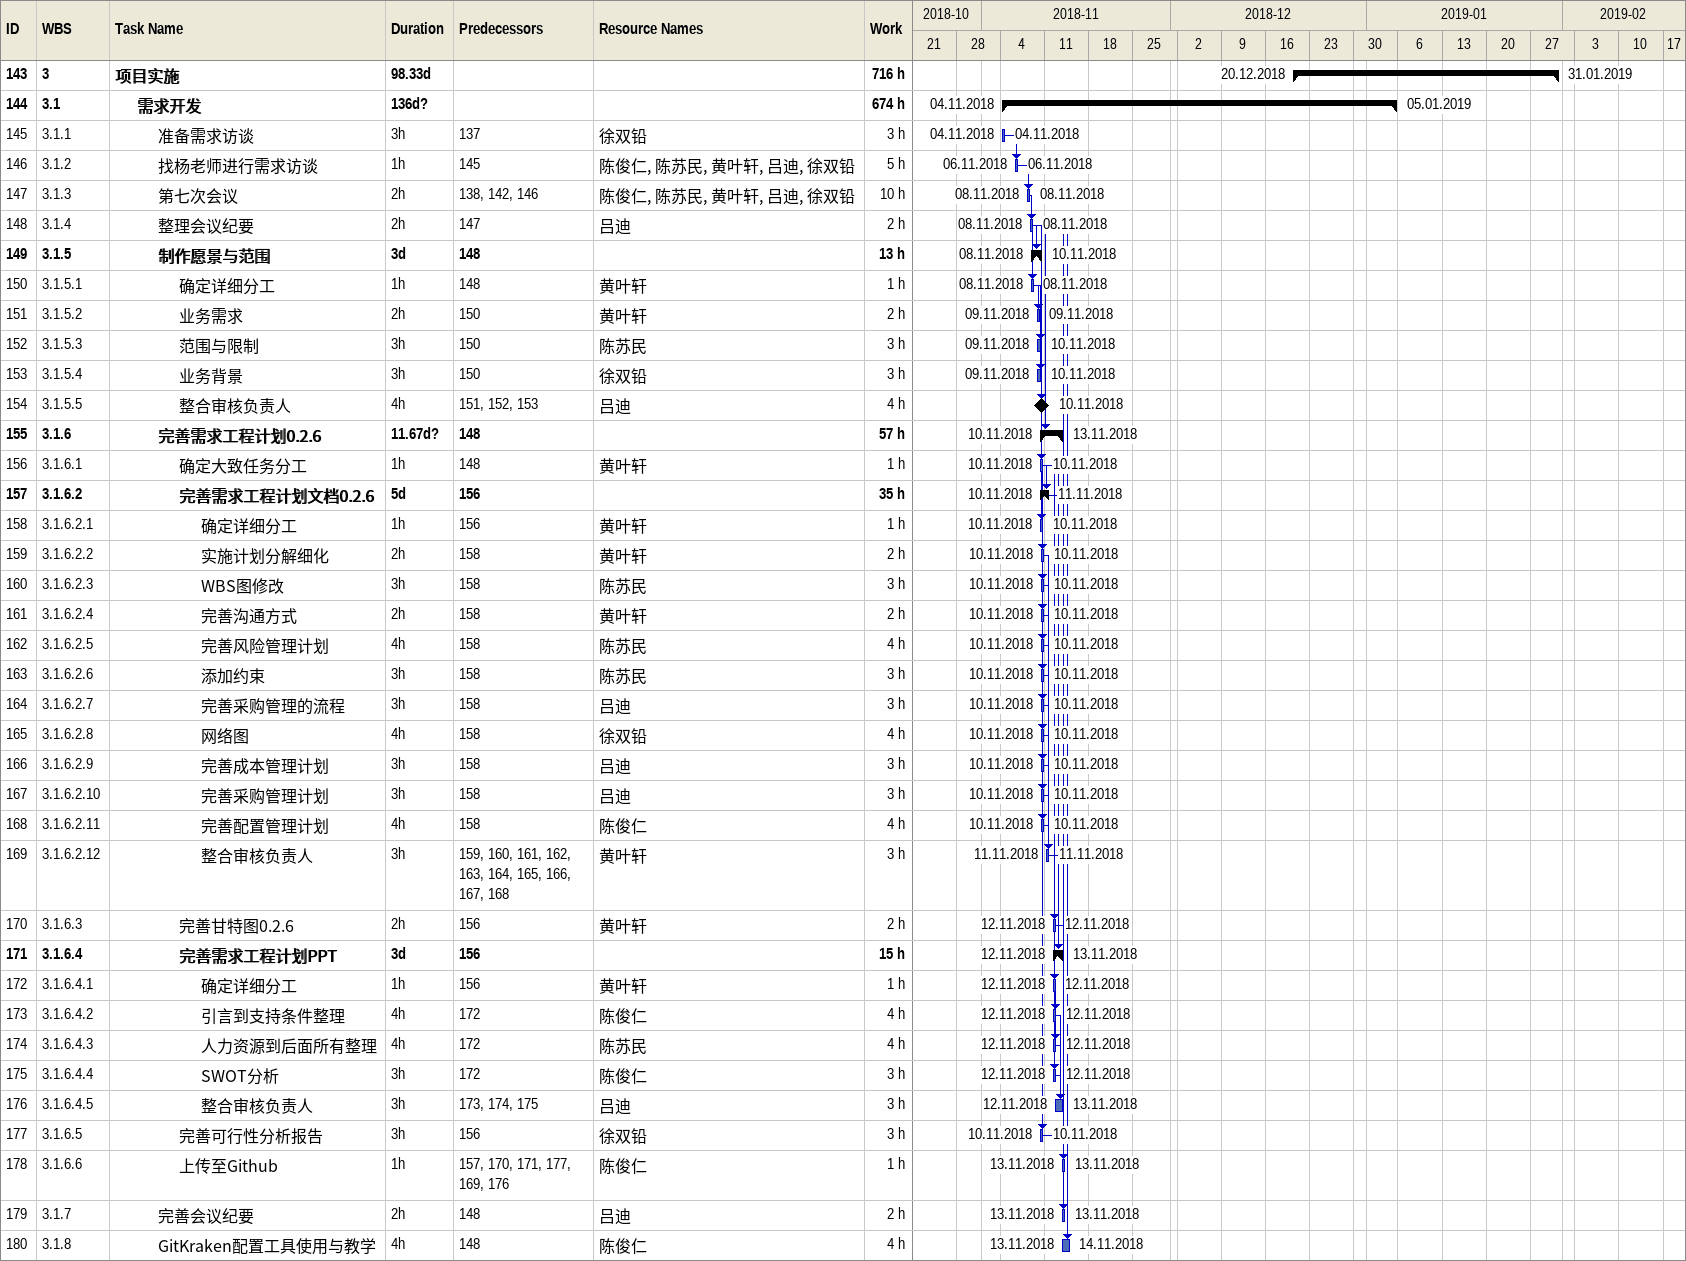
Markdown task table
| ID | WBS | Task | Duration | Start | Finish | Predecessors | Resources | Work (h) |
|---|---|---|---|---|---|---|---|---|
| 143 | 3 | **项目实施** | 98.33d | 2018-12-20 | 2019-01-31 |  |  | 716 |
| 144 | 3.1 | **需求开发** | 136d? | 2018-11-04 | 2019-01-05 |  |  | 674 |
| 145 | 3.1.1 | 准备需求访谈 | 3h | 2018-11-04 | 2018-11-04 | 137 | 徐双铅 | 3 |
| 146 | 3.1.2 | 找杨老师进行需求访谈 | 1h | 2018-11-06 | 2018-11-06 | 145 | 陈俊仁, 陈苏民, 黄叶轩, 吕迪, 徐双铅 | 5 |
| 147 | 3.1.3 | 第七次会议 | 2h | 2018-11-08 | 2018-11-08 | 138, 142, 146 | 陈俊仁, 陈苏民, 黄叶轩, 吕迪, 徐双铅 | 10 |
| 148 | 3.1.4 | 整理会议纪要 | 2h | 2018-11-08 | 2018-11-08 | 147 | 吕迪 | 2 |
| 149 | 3.1.5 | **制作愿景与范围** | 3d | 2018-11-08 | 2018-11-10 | 148 |  | 13 |
| 150 | 3.1.5.1 | 确定详细分工 | 1h | 2018-11-08 | 2018-11-08 | 148 | 黄叶轩 | 1 |
| 151 | 3.1.5.2 | 业务需求 | 2h | 2018-11-09 | 2018-11-09 | 150 | 黄叶轩 | 2 |
| 152 | 3.1.5.3 | 范围与限制 | 3h | 2018-11-09 | 2018-11-10 | 150 | 陈苏民 | 3 |
| 153 | 3.1.5.4 | 业务背景 | 3h | 2018-11-09 | 2018-11-10 | 150 | 徐双铅 | 3 |
| 154 | 3.1.5.5 | 整合审核负责人 | 4h | 2018-11-10 | 2018-11-10 | 151, 152, 153 | 吕迪 | 4 |
| 155 | 3.1.6 | **完善需求工程计划0.2.6** | 11.67d? | 2018-11-10 | 2018-11-13 | 148 |  | 57 |
| 156 | 3.1.6.1 | 确定大致任务分工 | 1h | 2018-11-10 | 2018-11-10 | 148 | 黄叶轩 | 1 |
| 157 | 3.1.6.2 | **完善需求工程计划文档0.2.6** | 5d | 2018-11-10 | 2018-11-11 | 156 |  | 35 |
| 158 | 3.1.6.2.1 | 确定详细分工 | 1h | 2018-11-10 | 2018-11-10 | 156 | 黄叶轩 | 1 |
| 159 | 3.1.6.2.2 | 实施计划分解细化 | 2h | 2018-11-10 | 2018-11-10 | 158 | 黄叶轩 | 2 |
| 160 | 3.1.6.2.3 | WBS图修改 | 3h | 2018-11-10 | 2018-11-10 | 158 | 陈苏民 | 3 |
| 161 | 3.1.6.2.4 | 完善沟通方式 | 2h | 2018-11-10 | 2018-11-10 | 158 | 黄叶轩 | 2 |
| 162 | 3.1.6.2.5 | 完善风险管理计划 | 4h | 2018-11-10 | 2018-11-10 | 158 | 陈苏民 | 4 |
| 163 | 3.1.6.2.6 | 添加约束 | 3h | 2018-11-10 | 2018-11-10 | 158 | 陈苏民 | 3 |
| 164 | 3.1.6.2.7 | 完善采购管理的流程 | 3h | 2018-11-10 | 2018-11-10 | 158 | 吕迪 | 3 |
| 165 | 3.1.6.2.8 | 网络图 | 4h | 2018-11-10 | 2018-11-10 | 158 | 徐双铅 | 4 |
| 166 | 3.1.6.2.9 | 完善成本管理计划 | 3h | 2018-11-10 | 2018-11-10 | 158 | 吕迪 | 3 |
| 167 | 3.1.6.2.10 | 完善采购管理计划 | 3h | 2018-11-10 | 2018-11-10 | 158 | 吕迪 | 3 |
| 168 | 3.1.6.2.11 | 完善配置管理计划 | 4h | 2018-11-10 | 2018-11-10 | 158 | 陈俊仁 | 4 |
| 169 | 3.1.6.2.12 | 整合审核负责人 | 3h | 2018-11-11 | 2018-11-11 | 159, 160, 161, 162, 163, 164, 165, 166, 167, 168 | 黄叶轩 | 3 |
| 170 | 3.1.6.3 | 完善甘特图0.2.6 | 2h | 2018-11-12 | 2018-11-12 | 156 | 黄叶轩 | 2 |
| 171 | 3.1.6.4 | **完善需求工程计划PPT** | 3d | 2018-11-12 | 2018-11-13 | 156 |  | 15 |
| 172 | 3.1.6.4.1 | 确定详细分工 | 1h | 2018-11-12 | 2018-11-12 | 156 | 黄叶轩 | 1 |
| 173 | 3.1.6.4.2 | 引言到支持条件整理 | 4h | 2018-11-12 | 2018-11-12 | 172 | 陈俊仁 | 4 |
| 174 | 3.1.6.4.3 | 人力资源到后面所有整理 | 4h | 2018-11-12 | 2018-11-12 | 172 | 陈苏民 | 4 |
| 175 | 3.1.6.4.4 | SWOT分析 | 3h | 2018-11-12 | 2018-11-12 | 172 | 陈俊仁 | 3 |
| 176 | 3.1.6.4.5 | 整合审核负责人 | 3h | 2018-11-12 | 2018-11-13 | 173, 174, 175 | 吕迪 | 3 |
| 177 | 3.1.6.5 | 完善可行性分析报告 | 3h | 2018-11-10 | 2018-11-10 | 156 | 徐双铅 | 3 |
| 178 | 3.1.6.6 | 上传至Github | 1h | 2018-11-13 | 2018-11-13 | 157, 170, 171, 177, 169, 176 | 陈俊仁 | 1 |
| 179 | 3.1.7 | 完善会议纪要 | 2h | 2018-11-13 | 2018-11-13 | 148 | 吕迪 | 2 |
| 180 | 3.1.8 | GitKraken配置工具使用与教学 | 4h | 2018-11-13 | 2018-11-14 | 148 | 陈俊仁 | 4 |
